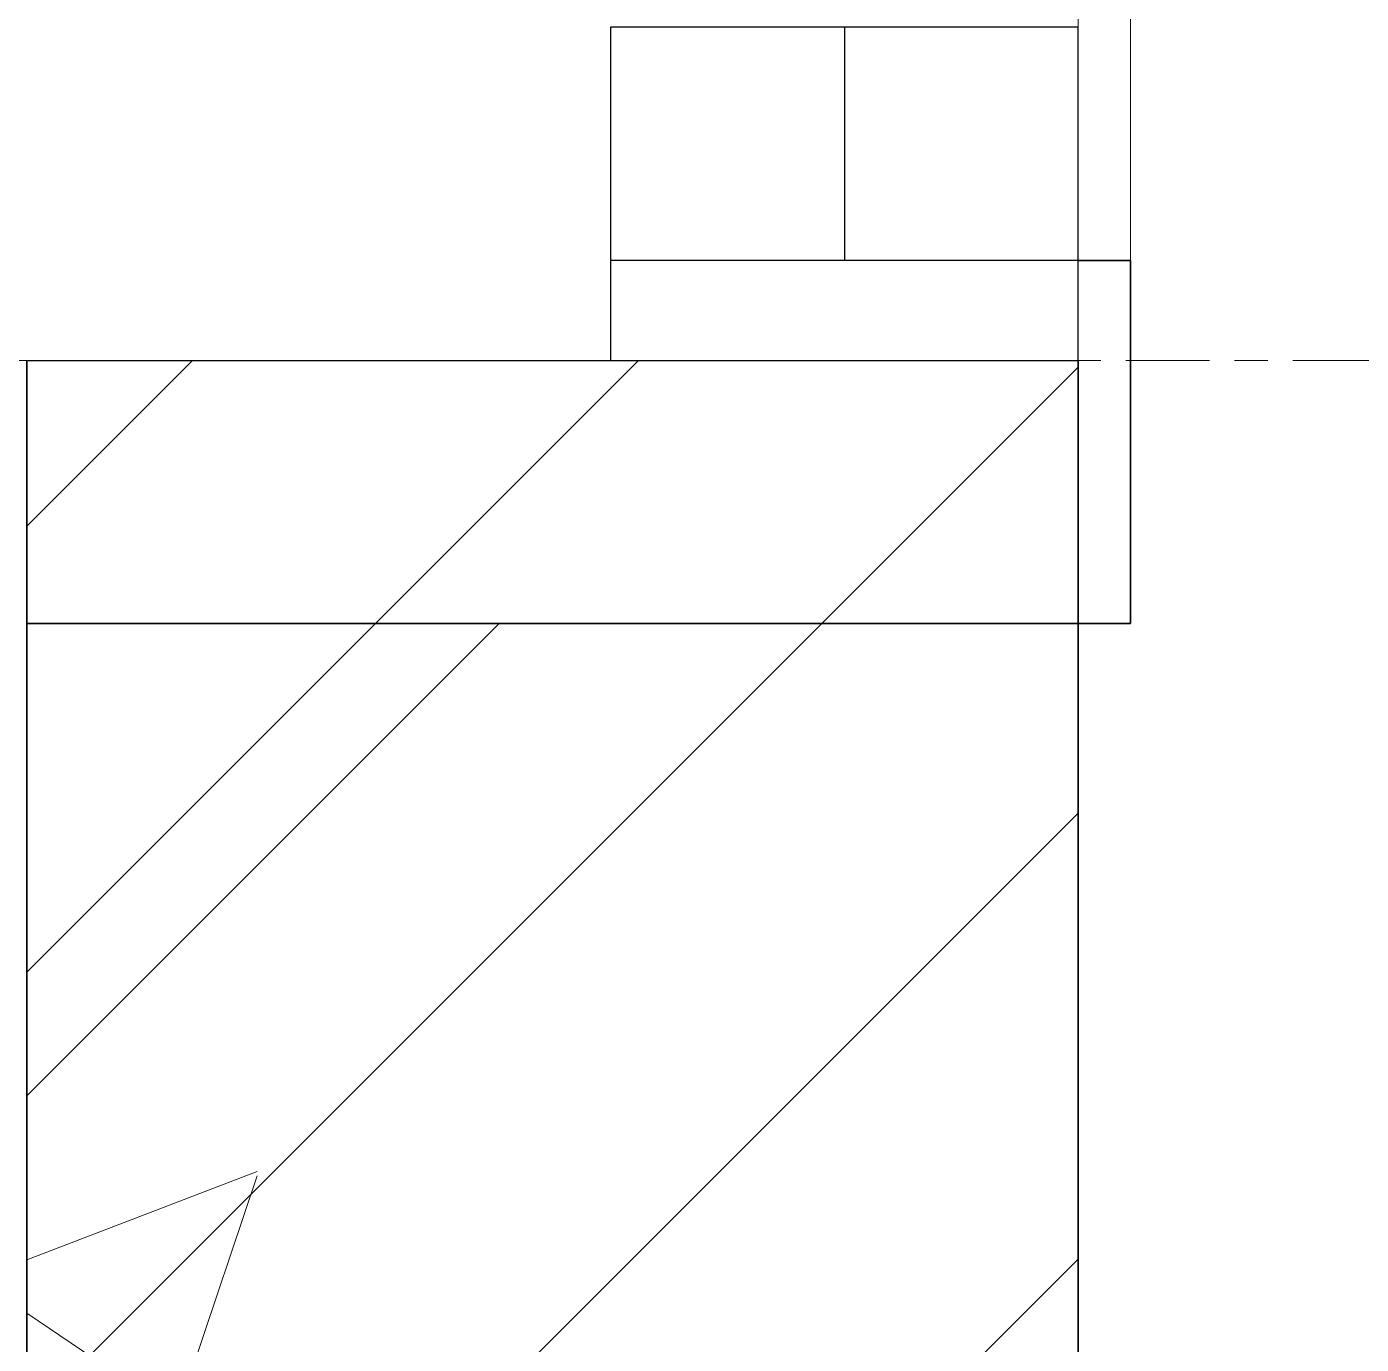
# Model space of a CAD drawing. Header units: millimetres. Extents: x 31919 to 91448, y -42770 to 34550.
# Drawn here: x 84109.9 to 84363.7, y 15612.9 to 15863.5 of the extents above; entities that cross this region are included whole.
import ezdxf

# ---------------------------------------------------------------- set-up
doc = ezdxf.new("R2010")
doc.units = ezdxf.units.MM
doc.linetypes.add('Centre', pattern=[31.749999999999996, 6.349999999999999, -4.7625, 15.875, -4.7625])
doc.linetypes.add('Grid Line', pattern=[22.224999999999994, 12.7, -3.174999999999999, 3.174999999999999, -3.174999999999999])
for name, color, linetype, lineweight in [('0-3', 10, 'Continuous', 5), ('A-FLOR-FNSH-1', 7, 'Continuous', 35), ('A-FLOR-LEVL-2', 51, 'Centre', 9), ('A-FLOR-PATT-1', 253, 'Continuous', 18), ('A-GLAZ', 151, 'Continuous', 18), ('A-GLAZ-1', 151, 'Continuous', 25), ('A-WALL-2', 7, 'Continuous', 35), ('A-WALL-PATT-1', 111, 'Continuous', 18), ('I-WALL', 2, 'Continuous', 18), ('S-GRID-1', 1, 'Grid Line', 9)]:
    doc.layers.add(name, color=color, linetype=linetype, lineweight=lineweight)
pattern_1 = [(49.99999999999999, (-37111.32, 15225), (546.5525981559591, -47.81737987354268), [57.15, -628.65]), (355, (-37111.32, 15225), (-105.7282786880614, 573.1699112153914), [45.72, -502.92]), (100.451, (-37065.774, 15221.015), (440.8275049978777, 525.3500634608756), [48.57, -534.27]), (46.184, (-37111.32, 15377.4), (813.2366531829898, -126.1284086188734), [85.725, -942.975]), (96.636, (-37043.55, 15366.89), (712.2074057513485, 742.2826331350709), [72.855, -801.405]), (351.184, (-37111.32, 15377.4), (712.2149588892189, 742.2761885056183), [68.58, -754.38]), (21, (-37035.12, 15339.3), (454.8433475577738, -306.7959803378105), [57.15, -628.65]), (326, (-37035.12, 15339.3), (185.4062508504559, 552.563786528377), [45.72, -502.92]), (71.45100000000001, (-36997.216, 15313.734), (640.2511880830905, 245.7641033576527), [48.57, -534.27]), (37.50000000000001, (-37111.32, 15225), (9.266370597683192, 253.6650427826948), [5.029, -491.795, 5.029, -505.511, -504.825]), (37.50000000000001, (-37111.32, 15225), (9.266370597683192, 253.6650427826948), [-1007.364, 5.029, -499.796]), (7.499999999999999, (-37111.32, 15225), (200.4594363193386, 300.5413800868909), [5.029, -286.055, 5.029, -480.365, -192.405]), (7.499999999999999, (-37111.32, 15225), (200.4594363193386, 300.5413800868909), [-776.4780000000001, 5.029, -187.376]), (327.5, (-37281.246, 15225), (406.7728438119034, -17.18643192105034), [5.029, -185.471, 5.029, -589.331, -788.67]), (327.5, (-37281.246, 15225), (406.7728438119034, -17.18643192105034), [-784.86, 5.029, -783.6410000000001]), (317.5, (-37357.446, 15225), (444.3880722927944, 76.28034549537742), [5.029, -242.621, 5.029, -389.687, -560.07]), (317.5, (-37357.446, 15225), (444.3880722927944, 76.28034549537742), [-642.366, 5.029, -555.0409999999999]), (45, (-37111.32, 15225), (-188.5853785424522, 188.5853785424522), []), (45, (-37111.32, 15510.75), (-188.5853785424522, 188.5853785424522), [])]

# ---------------------------------------------------------------- blocks, each defined once
blk = doc.blocks.new('NCV_TKTC_KET CAU_rvt-6-TKCS_THANG BỘ TB2 - MẶT CẮT')
at = {"layer": 'A-FLOR-PATT-1'}
h = blk.add_hatch(dxfattribs=at)
h.set_pattern_fill('FP_7', color=256, style=0, pattern_type=2)
h.set_pattern_definition(pattern_1)
h.paths.add_polyline_path([(-33852.56428746985, 15580.00000000067), (-33652.56428701614, 15580.00000000067), (-33652.56428701614, 15750.00000000067), (-33852.56428746985, 15750.00000000067)])
h = blk.add_hatch(dxfattribs=at)
h.set_pattern_fill('FP_7', color=256, style=0, pattern_type=2)
h.set_pattern_definition(pattern_1)
h.paths.add_polyline_path([(-33852.56428746985, 15580.00000000067), (-33652.56428701614, 15580.00000000067), (-33652.56428701614, 15750.00000000067), (-33852.56428746985, 15750.00000000067)])
at = {"layer": 'A-FLOR-FNSH-1'}
for p, q in [((-33652.56428701614, 15750.00000000067), (-33852.56428746985, 15750.00000000067)), ((-33652.56428701614, 15580.00000000067), (-33652.56428701614, 15750.00000000067))]:
    blk.add_line(p, q, dxfattribs=at)
blk = doc.blocks.new('1_FAMILY RVT - W01-WxH 1000x3200-3541590-TKCS_THANG BỘ TB2 - MẶT CẮT')
at = {"layer": 'A-GLAZ'}
blk.add_line((-33652.56428701586, 15800.00000000001), (-33652.56428701586, 16800), dxfattribs=at)
at = {"layer": 'A-GLAZ-1'}
for p, q in [((-33741.46428701586, 15800), (-33741.46428701586, 15863.5)), ((-33741.46428701586, 15863.5), (-33652.56428701586, 15863.5)), ((-33697.01428701587, 15863.5), (-33697.01428701587, 15819.05)), ((-33652.56428701586, 15800.00000000001), (-33652.56428701586, 15863.5)), ((-33652.56428701586, 15819.05), (-33741.46428701586, 15819.05)), ((-33852.56428701586, 15800.00000000001), (-33652.56428701586, 15800.00000000001))]:
    blk.add_line(p, q, dxfattribs=at)

msp = doc.modelspace()

# ---------------------------------------------------------------- hatches: boundary and pattern name
at = {"layer": 'A-WALL-PATT-1'}
h = msp.add_hatch(dxfattribs=at)
h.set_pattern_fill('FP_6', color=256, style=0, pattern_type=2)
h.set_pattern_definition([(45, (80851.11121345236, 15225), (-42.42640687119285, 42.42640687119285), [])])
h.paths.add_polyline_path([(84109.86692643649, 13400), (84309.86692643649, 13400), (84309.86692643649, 15800), (84109.86692643649, 15800), (84109.86692643649, 14100.00000000065), (84309.79559545855, 14100.00000000065), (84309.79559545855, 13500.00000000065), (84109.86692643649, 13500.00000000065)])

# ---------------------------------------------------------------- linework, layer by layer
at = {"layer": 'A-FLOR-LEVL-2'}
msp.add_line((76052.84997723698, 15800), (87438.44573308584, 15800), dxfattribs=at)
at = {"layer": 'A-WALL-2'}
for p, q in [((84319.86692643649, 15819.05), (84309.86692643647, 15819.05)), ((84319.86692643649, 15750), (84319.86692643649, 15819.05)), ((84109.86692643649, 15800), (84109.86692643649, 14100.00000000066)), ((84309.86692643649, 13400.00000000001), (84309.86692643649, 15800)), ((84309.86692643647, 15750), (84319.86692643649, 15750))]:
    msp.add_line(p, q, dxfattribs=at)
at = {"layer": 'I-WALL'}
msp.add_line((84319.86692643647, 16759.07789050266), (84319.86692643647, 15819.05), dxfattribs=at)
at = {"layer": 'S-GRID-1'}
msp.add_line((84309.8669264362, -1847.89204970415), (84309.8669264362, 32410.87525926989), dxfattribs=at)

# ---------------------------------------------------------------- block references
at = {"layer": '0-3'}
msp.add_blockref('NCV_TKTC_KET CAU_rvt-6-TKCS_THANG BỘ TB2 - MẶT CẮT', (117962.4312134523, 0), dxfattribs=at)
at = {"layer": 'A-GLAZ'}
msp.add_blockref('1_FAMILY RVT - W01-WxH 1000x3200-3541590-TKCS_THANG BỘ TB2 - MẶT CẮT', (117962.4312134523, 0), dxfattribs=at)

doc.saveas('drawing.dxf')
